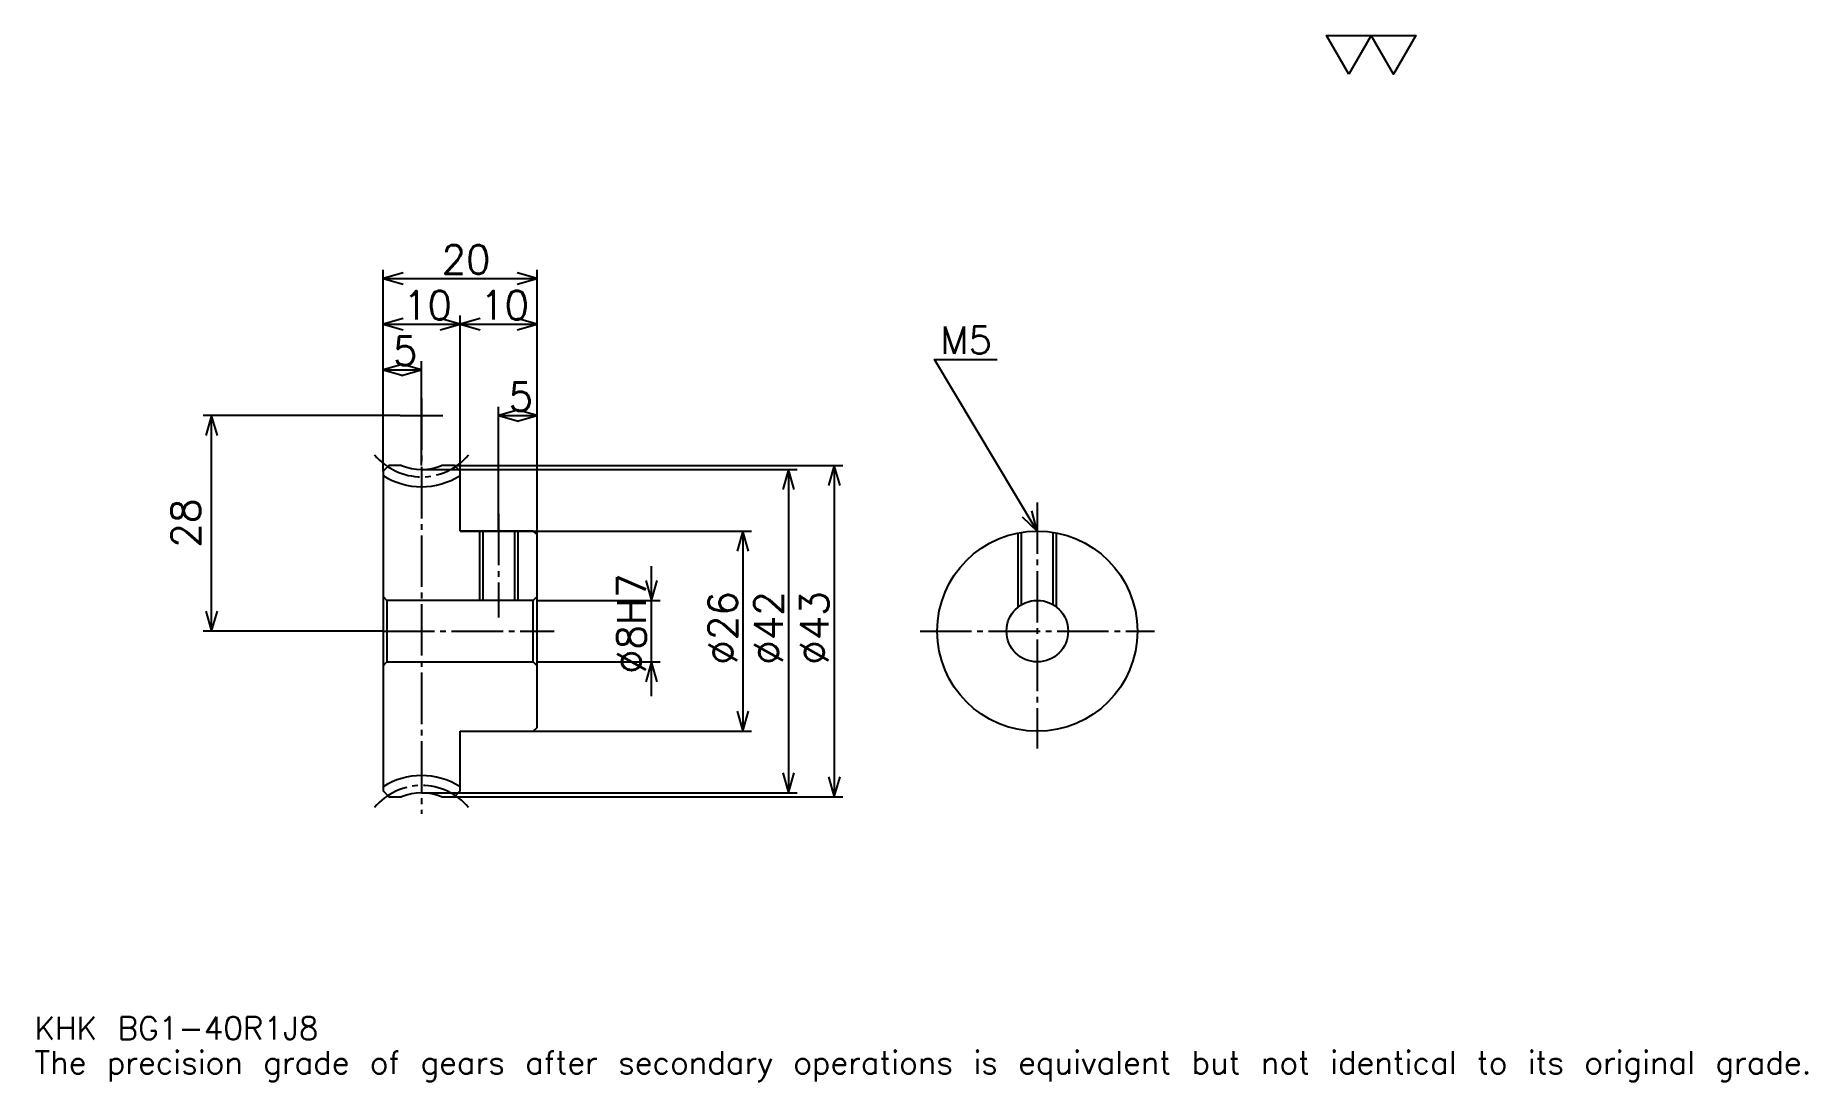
# Model space of a CAD drawing. Extents: x 8 to 238, y 3 to 139.
import ezdxf

# ---------------------------------------------------------------- set-up
doc = ezdxf.new("R2010")
doc.units = 0
doc.linetypes.add('DASHDOT', pattern=[8.903224, 6.677419, -0.741935, 0.741935, -0.741935])
doc.layers.get('0').update_dxf_attribs({"linetype": 'CONTINUOUS'})
doc.layers.add('DASHDOT', color=6, linetype='DASHDOT')
doc.styles.add('KANJI', font='TXT', dxfattribs={"bigfont": 'BIGFONT'})

msp = doc.modelspace()

# ---------------------------------------------------------------- linework, layer by layer
at = {"color": 5}
for p, q in [((52.677414, 82.709671), (52.677414, 108.129028)), ((72.677414, 82.709671), (72.677414, 108.129028)), ((52.677414, 107.016129), (72.677414, 107.016129)), ((62.677414, 82.709671), (62.677414, 102.193542)), ((52.677414, 101.080643), (62.677414, 101.080643)), ((62.677414, 101.080643), (72.677414, 101.080643)), ((52.677414, 95.145157), (57.677414, 95.145157)), ((57.677414, 82.709671), (57.677414, 96.258064)), ((67.677414, 82.709671), (67.677414, 90.322578)), ((54.903221, 89.209671), (29.306446, 89.209671)), ((30.41935, 61.209675), (30.41935, 89.209671)), ((67.677414, 89.209671), (72.677414, 89.209671)), ((52.677414, 81.967743), (52.677414, 82.709671)), ((57.677414, 82.209671), (72.677414, 82.209671)), ((61.935478, 82.709671), (72.677414, 82.709671)), ((62.677414, 81.967743), (62.677414, 82.709671)), ((67.677414, 74.209671), (67.677414, 82.709671)), ((72.677414, 82.709671), (112.370964, 82.709671)), ((72.677414, 73.709671), (72.677414, 82.709671)), ((72.677414, 82.209671), (106.435478, 82.209671)), ((105.322571, 82.209671), (105.322571, 40.209675)), ((111.258057, 82.709671), (111.258057, 39.709675)), ((62.677414, 74.209671), (72.677414, 74.209671)), ((72.677414, 74.209671), (100.5, 74.209671)), ((99.387093, 74.209671), (99.387093, 48.209675)), ((87.516129, 52.758064), (87.516129, 69.661285)), ((72.677414, 65.209671), (88.629028, 65.209671)), ((52.677414, 61.209675), (29.306446, 61.209675)), ((72.677414, 57.209675), (88.629028, 57.209675)), ((62.677414, 48.209675), (72.677414, 48.209675)), ((72.677414, 48.209675), (100.5, 48.209675)), ((57.677414, 40.209675), (72.677414, 40.209675)), ((61.935478, 39.709675), (72.677414, 39.709675)), ((72.677414, 40.209675), (106.435478, 40.209675)), ((72.677414, 39.709675), (112.370964, 39.709675))]:
    msp.add_line(p, q, dxfattribs=at)
at = {"color": 4}
for p, q in [((72.677414, 65.709671), (72.177414, 65.209671)), ((52.677414, 56.709675), (53.177414, 57.209675)), ((72.677414, 56.709675), (72.177414, 57.209675))]:
    msp.add_line(p, q, dxfattribs=at)
at = {"color": 7}
msp.add_lwpolyline([(178.064514, 133.548386), (175.170959, 138.563873), (186.745163, 138.563873), (183.851608, 133.548386), (180.958069, 138.563873), (178.064514, 133.548386)], dxfattribs=at)
at = {"color": 5}
for points in [[(55.274189, 107.758057), (52.677414, 107.016129), (55.274189, 106.274185)], [(70.080643, 106.274185), (72.677414, 107.016129), (70.080643, 107.758057)], [(55.274189, 101.822578), (52.677414, 101.080643), (55.274189, 100.338707)], [(60.080639, 100.338707), (62.677414, 101.080643), (60.080639, 101.822578)], [(65.274185, 101.822578), (62.677414, 101.080643), (65.274185, 100.338707)], [(70.080643, 100.338707), (72.677414, 101.080643), (70.080643, 101.822578)], [(55.274189, 95.8871), (52.677414, 95.145157), (55.274189, 94.403229)], [(55.080639, 94.403229), (57.677414, 95.145157), (55.080639, 95.8871)], [(137.6129, 74.209671), (124.258057, 96.467743), (132.419342, 96.467743)], [(70.274185, 89.951614), (67.677414, 89.209671), (70.274185, 88.467743)], [(70.080643, 88.467743), (72.677414, 89.209671), (70.080643, 89.951614)], [(31.161285, 86.6129), (30.41935, 89.209671), (29.677414, 86.6129)], [(106.064514, 79.6129), (105.322571, 82.209671), (104.580643, 79.6129)], [(112, 80.1129), (111.258057, 82.709671), (110.516129, 80.1129)], [(135.640656, 76.054665), (137.6129, 74.209671), (136.913086, 76.818115)], [(100.129028, 71.6129), (99.387093, 74.209671), (98.645157, 71.6129)], [(86.774185, 67.80645), (87.516129, 65.209671), (88.258057, 67.80645)], [(29.677414, 63.80645), (30.41935, 61.209675), (31.161285, 63.80645)], [(88.258057, 54.6129), (87.516129, 57.209675), (86.774185, 54.6129)], [(98.645157, 50.80645), (99.387093, 48.209675), (100.129028, 50.80645)], [(104.580643, 42.80645), (105.322571, 40.209675), (106.064514, 42.80645)], [(110.516129, 42.30645), (111.258057, 39.709675), (112, 42.30645)]]:
    msp.add_lwpolyline(points, dxfattribs=at)
at = {"color": 4}
for points in [[(55.079338, 82.709671), (53.41935, 82.709671), (52.677414, 81.967743), (52.677414, 56.709675)], [(62.677414, 74.209671), (62.677414, 81.967743), (61.935478, 82.709671), (60.27549, 82.709671)], [(62.677414, 48.209675), (72.177414, 48.209675), (72.677414, 48.709675), (72.677414, 73.709671), (72.177414, 74.209671), (62.677414, 74.209671)], [(65.177414, 74.209671), (65.177414, 65.209671)], [(65.612411, 74.209671), (65.612411, 65.209671)], [(69.742416, 74.209671), (69.742416, 65.209671)], [(70.177414, 74.209671), (70.177414, 65.209671)], [(135.1129, 64.332176), (135.1129, 73.967026)], [(135.547897, 64.635429), (135.547897, 74.044617)], [(139.677902, 64.635429), (139.677902, 74.044617)], [(140.1129, 64.332176), (140.1129, 73.967026)], [(52.677414, 65.709671), (53.177414, 65.209671), (53.177414, 57.209675), (72.177414, 57.209675), (72.177414, 65.209671), (53.177414, 65.209671)], [(52.677414, 56.709675), (52.677414, 40.451611), (53.41935, 39.709675), (55.079338, 39.709675)], [(60.27549, 39.709675), (61.935478, 39.709675), (62.677414, 40.451611), (62.677414, 48.209675)]]:
    msp.add_lwpolyline(points, dxfattribs=at)
for radius in [13, 4]:
    msp.add_circle((137.6129, 61.209675), radius, dxfattribs=at)
for centre, radius, start, end in [((57.677414, 89.209671), 9.25, 237.27955407, 302.72044593), ((57.677414, 89.209671), 7, 248.21321192, 291.78678997), ((57.677414, 33.209675), 9.25, 57.27955407, 122.72044593), ((57.677414, 33.209675), 7, 68.21321003, 111.78678808)]:
    msp.add_arc(centre, radius, start, end, dxfattribs=at)
at = {"layer": 'DASHDOT', "color": 7}
for p, q in [((57.677414, 91.435486), (57.677414, 37.483868)), ((54.903221, 89.209671), (60.451607, 89.209671)), ((137.6129, 77.91935), (137.6129, 45.983868)), ((52.677414, 61.209675), (74.903221, 61.209675)), ((122.387093, 61.209675), (152.838715, 61.209675))]:
    msp.add_line(p, q, dxfattribs=at)
msp.add_lwpolyline([(67.677414, 76.435478), (67.677414, 62.983868)], dxfattribs=at)
for centre, start, end in [((57.677414, 89.209671), 219.99999648, 320.00000352), ((57.677414, 33.209675), 39.99999648, 140.00000352)]:
    msp.add_arc(centre, 7.96, start, end, dxfattribs=at)

# ---------------------------------------------------------------- texts
at = {"color": 7, "style": 'KANJI'}
for s, height, p in [('20', 3.709677, (60.266125, 107.609673)), ('10', 3.709677, (55.266125, 101.674194)), ('10', 3.709677, (65.266121, 101.674194)), ('5', 3.709677, (53.971767, 95.738708)), ('M5', 3.56129, (124.999992, 97.209671)), ('5', 3.709677, (68.971771, 89.803223)), ('KHK BG1-40R1J8', 2.967742, (7.419355, 8.16129)), ('The precision grade of gears after secondary operations is equivalent but not identical to its original grade.', 2.967742, (7.419355, 3.709677))]:
    msp.add_text(s, height=height, dxfattribs=at).set_placement(p)
for s, p in [('28', (28.935478, 72.05645)), ('%%c8H7', (86.774185, 55.645157)), ('%%c26', (98.645157, 56.850803)), ('%%c42', (104.580643, 56.850803)), ('%%c43', (110.516129, 56.850803))]:
    msp.add_text(s, height=3.709677, rotation=90, dxfattribs=at).set_placement(p)

doc.saveas('drawing.dxf')
